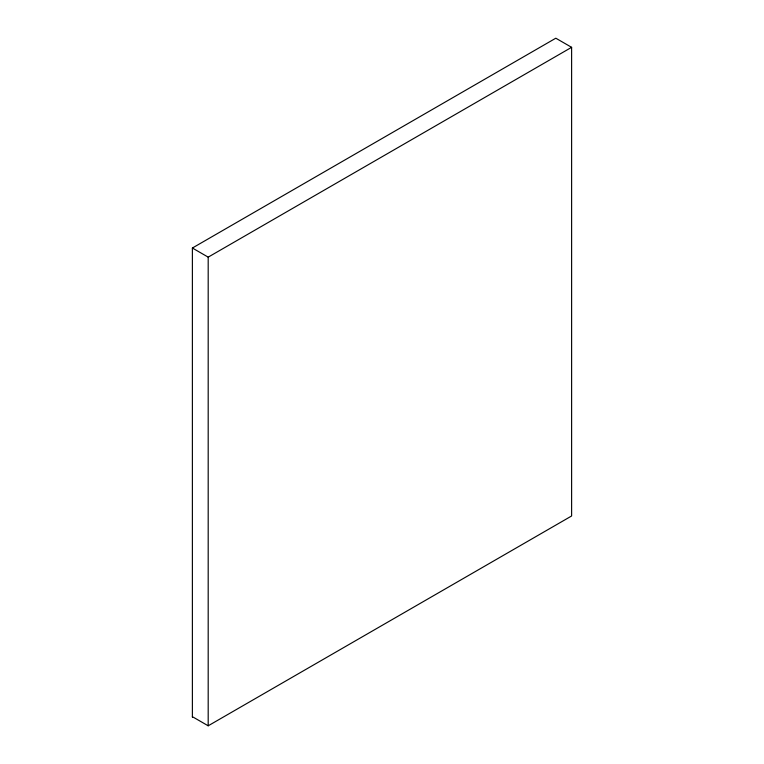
<?xml version="1.0" encoding="UTF-8"?>
<svg xmlns="http://www.w3.org/2000/svg" width="764" height="764" viewBox="0 0 764 764"><rect width="100%" height="100%" fill="white"/><g stroke="black" fill="none" stroke-linecap="round" stroke-linejoin="round"><path stroke-width="1.15" d="M192.385 717.195L192.385 248.023L555.81 38.2L571.615 47.32L571.615 515.977L208.19 725.8L192.385 716.68M192.385 248.023L208.19 257.143L571.615 47.32M208.19 257.143L208.19 725.8"/></g></svg>
